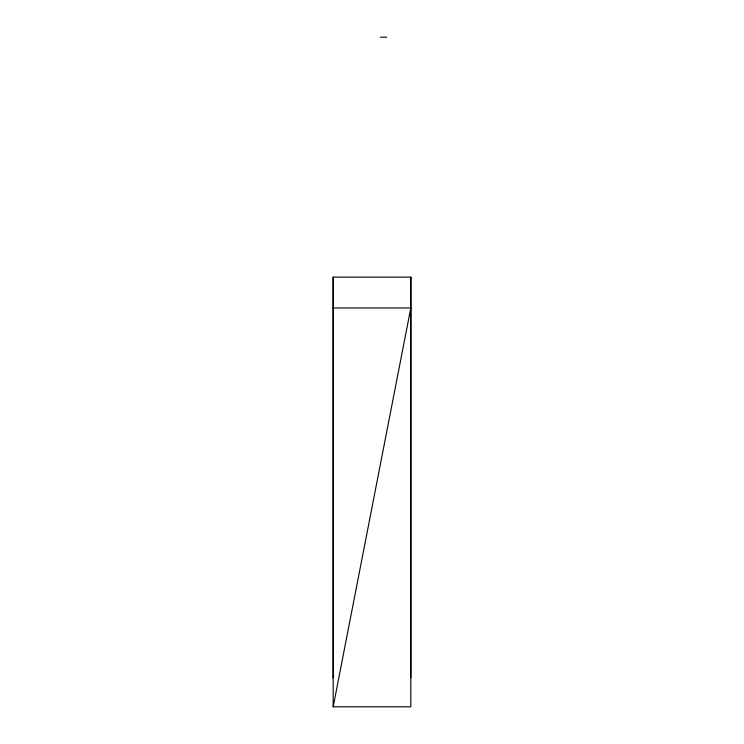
<?xml version="1.0" encoding="UTF-8"?>
<svg xmlns="http://www.w3.org/2000/svg" width="744" height="744" viewBox="0 0 744 744"><rect width="100%" height="100%" fill="white"/><g stroke="black" fill="none" stroke-linecap="round" stroke-linejoin="round"><path stroke-width="1.12" d="M410.818 677.691L410.818 277.14L333.182 277.14L333.182 677.691L333.628 675.403M410.372 279.418L410.818 277.14L410.818 706.8L333.182 706.8L333.182 277.14M333.182 706.8L410.818 307.951L333.182 307.951M380.491 37.2L386.703 37.2"/></g></svg>
